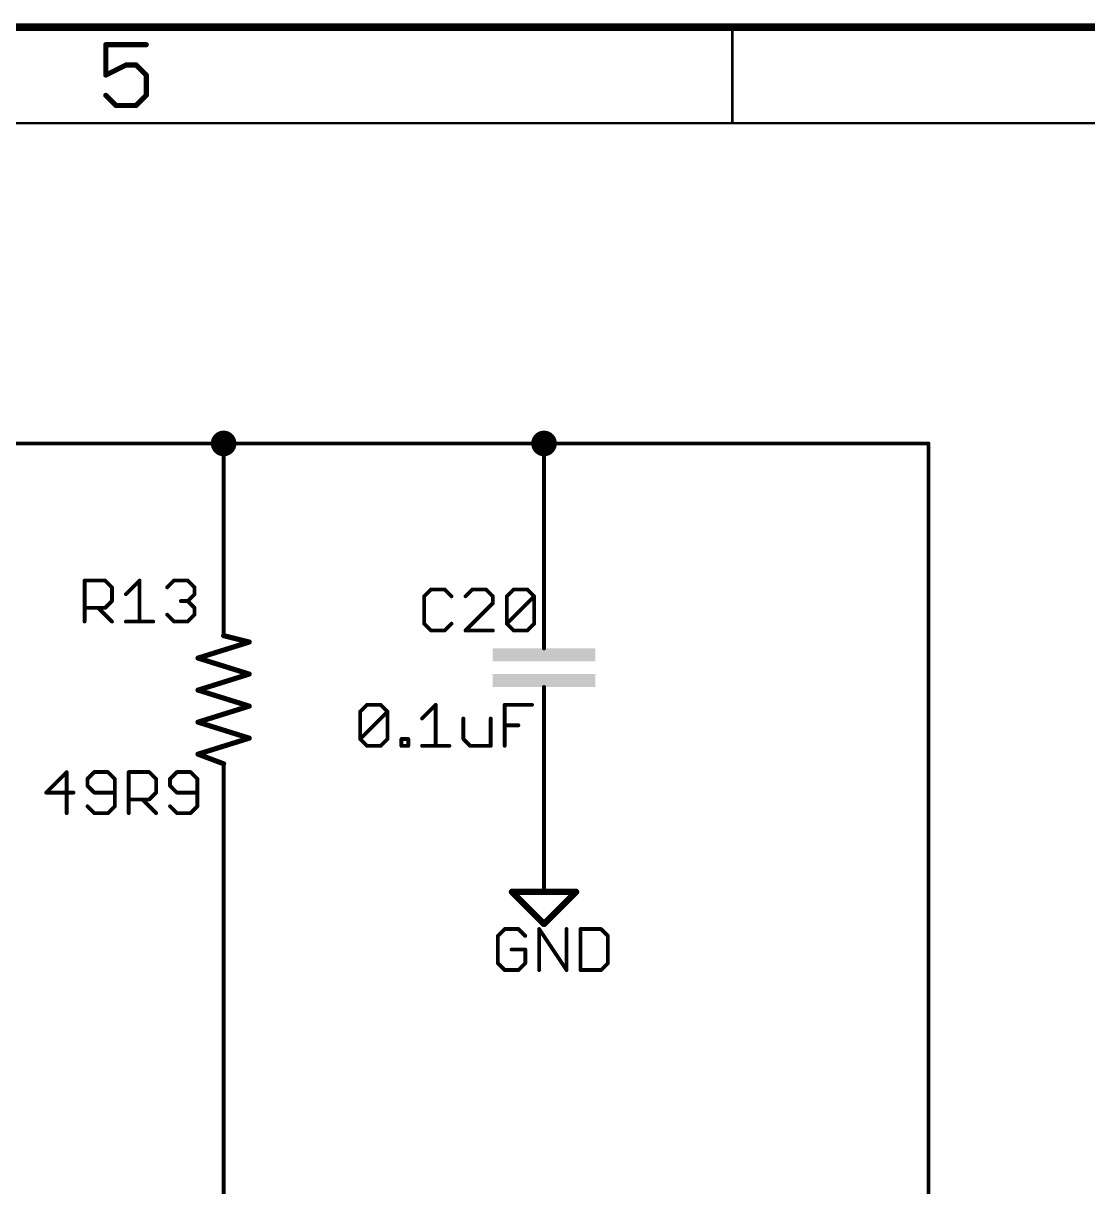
# Model space of a CAD drawing. Extents: x 0 to 388, y 0 to 261.
# Drawn here: x 213.04 to 255.23, y 214.37 to 260.5 of the extents above; entities that cross this region are included whole.
import ezdxf

# ---------------------------------------------------------------- set-up
doc = ezdxf.new("R2010")
doc.units = 0
for name, color, linetype in [('91', 94, 'CONTINUOUS'), ('94', 14, 'CONTINUOUS'), ('95', 251, 'CONTINUOUS'), ('96', 251, 'CONTINUOUS')]:
    doc.layers.add(name, color=color, linetype=linetype)

# ---------------------------------------------------------------- blocks, each defined once
blk = doc.blocks.new('RECT')
blk.add_solid([(-0.5, -0.5), (0.5, -0.5), (-0.5, 0.5), (0.5, 0.5)])

msp = doc.modelspace()

# ---------------------------------------------------------------- linework, layer by layer
at = {"layer": '91'}
for points, const_width in [([(220.98, 243.586, 1), (220.98, 244.094, 1), (220.98, 243.586)], 0.508), ([(233.68, 243.586, 1), (233.68, 244.094, 1), (233.68, 243.586)], 0.508), ([(220.98, 243.8781, 1), (220.98, 243.8019)], 0.0762), ([(221.0181, 243.84, 1), (220.9419, 243.84)], 0.0762), ([(220.98, 243.8019, 1), (220.98, 243.8781)], 0.0762), ([(233.68, 243.8781, 1), (233.68, 243.8019)], 0.0762), ([(233.7181, 243.84, 1), (233.6419, 243.84)], 0.0762), ([(233.68, 243.8019, 1), (233.68, 243.8781)], 0.0762), ([(248.9581, 243.84, 1), (248.8819, 243.84)], 0.0762), ([(248.92, 243.8019, 1), (248.92, 243.8781)], 0.0762), ([(220.9419, 238.76, 1), (221.0181, 238.76)], 0.0762), ([(233.6419, 238.76, 1), (233.7181, 238.76)], 0.0762), ([(233.7181, 231.14, 1), (233.6419, 231.14)], 0.0762), ([(221.0181, 228.6, 1), (220.9419, 228.6)], 0.0762), ([(233.6419, 228.6, 1), (233.7181, 228.6)], 0.0762)]:
    msp.add_lwpolyline(points, format="xyb", dxfattribs=dict(at, const_width=const_width))
at = {"layer": '91', "const_width": 0.1524}
for points in [[(220.98, 243.84), (210.82, 243.84)], [(233.68, 243.84), (220.98, 243.84)], [(220.98, 243.84), (220.98, 238.76)], [(248.92, 243.84), (233.68, 243.84)], [(233.68, 243.84), (233.68, 238.76)], [(248.92, 200.66), (248.92, 243.84)], [(233.68, 228.6), (233.68, 231.14)], [(220.98, 228.6), (220.98, 187.96)]]:
    msp.add_lwpolyline(points, dxfattribs=at)
at = {"layer": '94'}
for points, const_width in [([(387.35, 260.35), (0, 260.35)], 0.3), ([(241.1413, 260.35), (241.1413, 256.54)], 0.1), ([(217.914, 259.6505), (216.3081, 259.6505)], 0.2032), ([(216.3081, 259.6505), (216.3081, 258.446)], 0.2032), ([(216.3081, 258.446), (217.1111, 258.8475)], 0.2032), ([(217.1111, 258.8475), (217.5125, 258.8475)], 0.2032), ([(217.5125, 258.8475), (217.914, 258.446)], 0.2032), ([(217.914, 258.446), (217.914, 257.6431)], 0.2032), ([(216.7096, 257.2416), (216.3081, 257.6431)], 0.2032), ([(217.914, 257.6431), (217.5125, 257.2416)], 0.2032), ([(217.5125, 257.2416), (216.7096, 257.2416)], 0.2032), ([(383.54, 256.54), (3.81, 256.54)], 0.1), ([(220.98, 238.76), (220.98, 236.22)], 0.1524), ([(233.68, 238.76), (233.68, 236.22)], 0.1524), ([(221.996, 235.966), (220.98, 236.22)], 0.2032), ([(233.68, 235.712), (233.68, 236.22)], 0.1524), ([(219.964, 235.331), (221.996, 235.966)], 0.2032), ([(221.996, 234.696), (219.964, 235.331)], 0.2032), ([(219.964, 234.061), (221.996, 234.696)], 0.2032), ([(221.996, 233.426), (219.964, 234.061)], 0.2032), ([(233.68, 233.68), (233.68, 234.188)], 0.1524), ([(219.964, 232.791), (221.996, 233.426)], 0.2032), ([(233.68, 231.14), (233.68, 233.68)], 0.1524), ([(221.996, 232.156), (219.964, 232.791)], 0.2032), ([(219.964, 231.521), (221.996, 232.156)], 0.2032), ([(220.98, 231.14), (219.964, 231.521)], 0.2032), ([(220.98, 228.6), (220.98, 231.14)], 0.1524), ([(233.68, 228.6), (233.68, 226.06)], 0.1524), ([(232.41, 226.06), (234.95, 226.06)], 0.254), ([(233.68, 224.79), (232.41, 226.06)], 0.254), ([(234.95, 226.06), (233.68, 224.79)], 0.254)]:
    msp.add_lwpolyline(points, dxfattribs=dict(at, const_width=const_width))
for points, const_width in [([(241.1663, 260.35, 1), (241.1163, 260.35)], 0.05), ([(216.3081, 259.7013, 1), (216.3081, 259.5997)], 0.1016), ([(216.3589, 259.6505, 1), (216.2573, 259.6505)], 0.1016), ([(217.914, 259.5997, 1), (217.914, 259.7013)], 0.1016), ([(217.1111, 258.8983, 1), (217.1111, 258.7967)], 0.1016), ([(217.1338, 258.8021, 1), (217.0883, 258.8929)], 0.1016), ([(217.5484, 258.8834, 1), (217.4766, 258.8116)], 0.1016), ([(217.5125, 258.7967, 1), (217.5125, 258.8983)], 0.1016), ([(216.2854, 258.4915, 1), (216.3308, 258.4006)], 0.1016), ([(216.2573, 258.446, 1), (216.3589, 258.446)], 0.1016), ([(217.9648, 258.446, 1), (217.8632, 258.446)], 0.1016), ([(217.8781, 258.4101, 1), (217.9499, 258.4819)], 0.1016), ([(216.344, 257.679, 1), (216.2722, 257.6072)], 0.1016), ([(217.8632, 257.6431, 1), (217.9648, 257.6431)], 0.1016), ([(217.9499, 257.6072, 1), (217.8781, 257.679)], 0.1016), ([(216.7096, 257.2924, 1), (216.7096, 257.1908)], 0.1016), ([(216.6737, 257.2057, 1), (216.7455, 257.2775)], 0.1016), ([(217.4766, 257.2775, 1), (217.5484, 257.2057)], 0.1016), ([(217.5125, 257.1908, 1), (217.5125, 257.2924)], 0.1016), ([(241.1163, 256.54, 1), (241.1663, 256.54)], 0.05), ([(221.0181, 238.76, 1), (220.9419, 238.76)], 0.0762), ([(233.7181, 238.76, 1), (233.6419, 238.76)], 0.0762), ([(220.9923, 236.2693, 1), (220.9677, 236.1707)], 0.1016), ([(220.9419, 236.22, 1), (221.0181, 236.22)], 0.0762), ([(233.7181, 236.22, 1), (233.6419, 236.22)], 0.0762), ([(233.6419, 236.22, 1), (233.7181, 236.22)], 0.0762), ([(222.0112, 235.9175, 1), (221.9808, 236.0145)], 0.1016), ([(221.9837, 235.9167, 1), (222.0083, 236.0153)], 0.1016), ([(233.6419, 235.712, 1), (233.7181, 235.712)], 0.0762), ([(219.9792, 235.3795, 1), (219.9488, 235.2825)], 0.1016), ([(219.9488, 235.3795, 1), (219.9792, 235.2825)], 0.1016), ([(222.0112, 234.6475, 1), (221.9808, 234.7445)], 0.1016), ([(221.9808, 234.6475, 1), (222.0112, 234.7445)], 0.1016), ([(219.9792, 234.1095, 1), (219.9488, 234.0125)], 0.1016), ([(219.9488, 234.1095, 1), (219.9792, 234.0125)], 0.1016), ([(233.7181, 234.188, 1), (233.6419, 234.188)], 0.0762), ([(222.0112, 233.3775, 1), (221.9808, 233.4745)], 0.1016), ([(221.9808, 233.3775, 1), (222.0112, 233.4745)], 0.1016), ([(233.7181, 233.68, 1), (233.6419, 233.68)], 0.0762), ([(233.6419, 233.68, 1), (233.7181, 233.68)], 0.0762), ([(219.9792, 232.8395, 1), (219.9488, 232.7425)], 0.1016), ([(219.9488, 232.8395, 1), (219.9792, 232.7425)], 0.1016), ([(222.0112, 232.1075, 1), (221.9808, 232.2045)], 0.1016), ([(221.9808, 232.1075, 1), (222.0112, 232.2045)], 0.1016), ([(219.9818, 231.5686, 1), (219.9462, 231.4734)], 0.1016), ([(219.9488, 231.5695, 1), (219.9792, 231.4725)], 0.1016), ([(221.0181, 231.14, 1), (220.9419, 231.14)], 0.0762), ([(220.9622, 231.0924, 1), (220.9978, 231.1876)], 0.1016), ([(233.6419, 231.14, 1), (233.7181, 231.14)], 0.0762), ([(220.9419, 228.6, 1), (221.0181, 228.6)], 0.0762), ([(233.7181, 228.6, 1), (233.6419, 228.6)], 0.0762), ([(232.41, 226.1235, 1), (232.41, 225.9965)], 0.127), ([(232.4549, 226.1049, 1), (232.3651, 226.0151)], 0.127), ([(233.6419, 226.06, 1), (233.7181, 226.06)], 0.0762), ([(234.9949, 226.0151, 1), (234.9051, 226.1049)], 0.127), ([(234.95, 225.9965, 1), (234.95, 226.1235)], 0.127), ([(233.6351, 224.8349, 1), (233.7249, 224.7451)], 0.127), ([(233.6351, 224.7451, 1), (233.7249, 224.8349)], 0.127)]:
    msp.add_lwpolyline(points, format="xyb", dxfattribs=dict(at, const_width=const_width))
at = {"layer": '95', "const_width": 0.1524}
for points in [[(215.4682, 236.7788), (215.4682, 238.4058)], [(215.4682, 238.4058), (216.2817, 238.4058)], [(216.2817, 238.4058), (216.5529, 238.1346)], [(216.5529, 238.1346), (216.5529, 237.5923)], [(217.1054, 237.8635), (217.6477, 238.4058)], [(217.6477, 238.4058), (217.6477, 236.7788)], [(218.7425, 238.1346), (219.0137, 238.4058)], [(219.0137, 238.4058), (219.556, 238.4058)], [(219.556, 238.4058), (219.8272, 238.1346)], [(219.8272, 238.1346), (219.8272, 237.8635)], [(229.2014, 238.0502), (228.9302, 237.779)], [(229.7437, 238.0502), (229.2014, 238.0502)], [(230.0149, 237.779), (229.7437, 238.0502)], [(230.8385, 238.0502), (230.5674, 237.779)], [(231.3809, 238.0502), (230.8385, 238.0502)], [(231.652, 237.779), (231.3809, 238.0502)], [(232.2045, 237.779), (232.4757, 238.0502)], [(232.4757, 238.0502), (233.018, 238.0502)], [(233.018, 238.0502), (233.2892, 237.779)], [(216.5529, 237.5923), (216.2817, 237.3211)], [(219.556, 237.5923), (219.2848, 237.5923)], [(219.8272, 237.8635), (219.556, 237.5923)], [(219.556, 237.5923), (219.8272, 237.3211)], [(228.9302, 237.779), (228.9302, 236.6944)], [(230.5674, 236.4232), (231.652, 237.5079)], [(231.652, 237.5079), (231.652, 237.779)], [(232.2045, 236.6944), (232.2045, 237.779)], [(232.2045, 236.6944), (233.2892, 237.779)], [(233.2892, 237.779), (233.2892, 236.6944)], [(216.2817, 237.3211), (215.4682, 237.3211)], [(216.0105, 237.3211), (216.5529, 236.7788)], [(219.0137, 236.7788), (218.7425, 237.05)], [(219.8272, 237.05), (219.556, 236.7788)], [(219.8272, 237.3211), (219.8272, 237.05)], [(217.1054, 236.7788), (218.19, 236.7788)], [(219.556, 236.7788), (219.0137, 236.7788)], [(228.9302, 236.6944), (229.2014, 236.4232)], [(229.7437, 236.4232), (230.0149, 236.6944)], [(232.4757, 236.4232), (232.2045, 236.6944)], [(233.2892, 236.6944), (233.018, 236.4232)], [(229.2014, 236.4232), (229.7437, 236.4232)], [(231.652, 236.4232), (230.5674, 236.4232)], [(233.018, 236.4232), (232.4757, 236.4232)]]:
    msp.add_lwpolyline(points, dxfattribs=at)
at = {"layer": '95', "const_width": 0.0762}
for points in [[(215.5063, 238.4058, 1), (215.4301, 238.4058)], [(215.4682, 238.4439, 1), (215.4682, 238.3677)], [(216.3086, 238.4327, 1), (216.2548, 238.3788)], [(216.2817, 238.3677, 1), (216.2817, 238.4439)], [(216.591, 238.1346, 1), (216.5148, 238.1346)], [(216.5259, 238.1077, 1), (216.5798, 238.1616)], [(217.6858, 238.4058, 1), (217.6096, 238.4058)], [(217.6746, 238.3788, 1), (217.6207, 238.4327)], [(218.7156, 238.1616, 1), (218.7695, 238.1077)], [(219.0137, 238.4439, 1), (219.0137, 238.3677)], [(219.0406, 238.3788, 1), (218.9867, 238.4327)], [(219.5829, 238.4327, 1), (219.5291, 238.3788)], [(219.556, 238.3677, 1), (219.556, 238.4439)], [(219.8653, 238.1346, 1), (219.7891, 238.1346)], [(219.8002, 238.1077, 1), (219.8541, 238.1616)], [(229.2014, 238.0883, 1), (229.2014, 238.0121)], [(229.2283, 238.0232, 1), (229.1744, 238.0771)], [(229.7706, 238.0771, 1), (229.7168, 238.0232)], [(229.7437, 238.0121, 1), (229.7437, 238.0883)], [(230.8385, 238.0883, 1), (230.8385, 238.0121)], [(230.8655, 238.0232, 1), (230.8116, 238.0771)], [(231.4078, 238.0771, 1), (231.3539, 238.0232)], [(231.3809, 238.0121, 1), (231.3809, 238.0883)], [(232.4757, 238.0883, 1), (232.4757, 238.0121)], [(232.5026, 238.0232, 1), (232.4487, 238.0771)], [(233.0449, 238.0771, 1), (232.9911, 238.0232)], [(233.018, 238.0121, 1), (233.018, 238.0883)], [(216.5148, 237.5923, 1), (216.591, 237.5923)], [(216.5798, 237.5654, 1), (216.5259, 237.6192)], [(217.0784, 237.8904, 1), (217.1323, 237.8365)], [(219.2848, 237.6304, 1), (219.2848, 237.5542)], [(219.5829, 237.6192, 1), (219.5291, 237.5654)], [(219.5291, 237.6192, 1), (219.5829, 237.5654)], [(219.556, 237.5542, 1), (219.556, 237.6304)], [(219.7891, 237.8635, 1), (219.8653, 237.8635)], [(219.8541, 237.8365, 1), (219.8002, 237.8904)], [(228.9683, 237.779, 1), (228.8921, 237.779)], [(228.9033, 237.806, 1), (228.9571, 237.7521)], [(229.9879, 237.7521, 1), (230.0418, 237.806)], [(230.5404, 237.806, 1), (230.5943, 237.7521)], [(231.6901, 237.779, 1), (231.6139, 237.779)], [(231.6251, 237.7521, 1), (231.679, 237.806)], [(231.679, 237.4809, 1), (231.6251, 237.5348)], [(232.2426, 237.779, 1), (232.1664, 237.779)], [(232.1776, 237.806, 1), (232.2315, 237.7521)], [(233.3273, 237.779, 1), (233.2511, 237.779)], [(233.3161, 237.7521, 1), (233.2622, 237.806)], [(233.2622, 237.7521, 1), (233.3161, 237.806)], [(215.4682, 237.3592, 1), (215.4682, 237.283)], [(216.0375, 237.3481, 1), (215.9836, 237.2942)], [(216.2548, 237.3481, 1), (216.3086, 237.2942)], [(216.2817, 237.283, 1), (216.2817, 237.3592)], [(218.7695, 237.0769, 1), (218.7156, 237.023)], [(219.8653, 237.3211, 1), (219.7891, 237.3211)], [(219.8002, 237.2942, 1), (219.8541, 237.3481)], [(219.8541, 237.023, 1), (219.8002, 237.0769)], [(231.6139, 237.5079, 1), (231.6901, 237.5079)], [(215.4301, 236.7788, 1), (215.5063, 236.7788)], [(216.5259, 236.7519, 1), (216.5798, 236.8057)], [(217.1054, 236.8169, 1), (217.1054, 236.7407)], [(217.6096, 236.7788, 1), (217.6858, 236.7788)], [(218.19, 236.7407, 1), (218.19, 236.8169)], [(219.0137, 236.8169, 1), (219.0137, 236.7407)], [(218.9867, 236.7519, 1), (219.0406, 236.8057)], [(219.5291, 236.8057, 1), (219.5829, 236.7519)], [(219.556, 236.7407, 1), (219.556, 236.8169)], [(219.7891, 237.05, 1), (219.8653, 237.05)], [(228.9571, 236.7213, 1), (228.9033, 236.6674)], [(228.8921, 236.6944, 1), (228.9683, 236.6944)], [(230.0418, 236.6674, 1), (229.9879, 236.7213)], [(232.2315, 236.7213, 1), (232.1776, 236.6674)], [(232.1776, 236.7213, 1), (232.2315, 236.6674)], [(232.1664, 236.6944, 1), (232.2426, 236.6944)], [(233.2511, 236.6944, 1), (233.3273, 236.6944)], [(233.3161, 236.6674, 1), (233.2622, 236.7213)], [(229.2014, 236.4613, 1), (229.2014, 236.3851)], [(229.1744, 236.3963, 1), (229.2283, 236.4501)], [(229.7168, 236.4501, 1), (229.7706, 236.3963)], [(229.7437, 236.3851, 1), (229.7437, 236.4613)], [(230.5674, 236.4613, 1), (230.5674, 236.3851)], [(230.5404, 236.4501, 1), (230.5943, 236.3963)], [(231.652, 236.3851, 1), (231.652, 236.4613)], [(232.4757, 236.4613, 1), (232.4757, 236.3851)], [(232.4487, 236.3963, 1), (232.5026, 236.4501)], [(232.9911, 236.4501, 1), (233.0449, 236.3963)], [(233.018, 236.3851, 1), (233.018, 236.4613)]]:
    msp.add_lwpolyline(points, format="xyb", dxfattribs=at)
at = {"layer": '96', "const_width": 0.1524}
for points in [[(226.3902, 233.207), (226.6614, 233.4782)], [(226.6614, 233.4782), (227.2037, 233.4782)], [(227.2037, 233.4782), (227.4749, 233.207)], [(228.8459, 232.9359), (229.3883, 233.4782)], [(229.3883, 233.4782), (229.3883, 231.8512)], [(232.1202, 231.8512), (232.1202, 233.4782)], [(232.1202, 233.4782), (233.2049, 233.4782)], [(226.3902, 232.1224), (226.3902, 233.207)], [(226.3902, 232.1224), (227.4749, 233.207)], [(227.4749, 233.207), (227.4749, 232.1224)], [(230.4831, 232.9359), (230.4831, 232.1224)], [(231.5678, 231.8512), (231.5678, 232.9359)], [(232.1202, 232.6647), (232.6626, 232.6647)], [(226.6614, 231.8512), (226.3902, 232.1224)], [(227.4749, 232.1224), (227.2037, 231.8512)], [(228.0274, 231.8512), (228.0274, 232.1224)], [(228.0274, 232.1224), (228.2985, 232.1224)], [(228.2985, 232.1224), (228.2985, 231.8512)], [(230.4831, 232.1224), (230.7543, 231.8512)], [(227.2037, 231.8512), (226.6614, 231.8512)], [(228.2985, 231.8512), (228.0274, 231.8512)], [(228.8459, 231.8512), (229.9306, 231.8512)], [(230.7543, 231.8512), (231.5678, 231.8512)], [(214.7577, 230.8112), (213.9442, 229.9977)], [(214.7577, 229.1842), (214.7577, 230.8112)], [(215.8525, 230.8112), (215.5814, 230.54)], [(216.3949, 230.8112), (215.8525, 230.8112)], [(216.666, 230.54), (216.3949, 230.8112)], [(217.2185, 229.1842), (217.2185, 230.8112)], [(217.2185, 230.8112), (218.032, 230.8112)], [(218.032, 230.8112), (218.3032, 230.54)], [(219.1268, 230.8112), (218.8557, 230.54)], [(219.6692, 230.8112), (219.1268, 230.8112)], [(219.9403, 230.54), (219.6692, 230.8112)], [(215.5814, 230.54), (215.5814, 230.2689)], [(215.5814, 230.2689), (215.8525, 229.9977)], [(216.666, 229.4554), (216.666, 230.54)], [(218.3032, 230.54), (218.3032, 229.9977)], [(218.8557, 230.54), (218.8557, 230.2689)], [(218.8557, 230.2689), (219.1268, 229.9977)], [(219.9403, 229.4554), (219.9403, 230.54)], [(213.9442, 229.9977), (215.0289, 229.9977)], [(215.8525, 229.9977), (216.666, 229.9977)], [(218.032, 229.7265), (217.2185, 229.7265)], [(217.7608, 229.7265), (218.3032, 229.1842)], [(218.3032, 229.9977), (218.032, 229.7265)], [(219.1268, 229.9977), (219.9403, 229.9977)], [(215.5814, 229.4554), (215.8525, 229.1842)], [(215.8525, 229.1842), (216.3949, 229.1842)], [(216.3949, 229.1842), (216.666, 229.4554)], [(218.8557, 229.4554), (219.1268, 229.1842)], [(219.1268, 229.1842), (219.6692, 229.1842)], [(219.6692, 229.1842), (219.9403, 229.4554)], [(232.1224, 224.5882), (231.8512, 224.317)], [(232.6647, 224.5882), (232.1224, 224.5882)], [(232.9359, 224.317), (232.6647, 224.5882)], [(233.4884, 222.9612), (233.4884, 224.5882)], [(233.4884, 224.5882), (234.573, 222.9612)], [(234.573, 222.9612), (234.573, 224.5882)], [(235.1255, 224.5882), (235.1255, 222.9612)], [(235.939, 224.5882), (235.1255, 224.5882)], [(236.2102, 224.317), (235.939, 224.5882)], [(231.8512, 224.317), (231.8512, 223.2324)], [(236.2102, 223.2324), (236.2102, 224.317)], [(232.9359, 223.7747), (232.3935, 223.7747)], [(232.9359, 223.2324), (232.9359, 223.7747)], [(231.8512, 223.2324), (232.1224, 222.9612)], [(232.6647, 222.9612), (232.9359, 223.2324)], [(235.939, 222.9612), (236.2102, 223.2324)], [(232.1224, 222.9612), (232.6647, 222.9612)], [(235.1255, 222.9612), (235.939, 222.9612)]]:
    msp.add_lwpolyline(points, dxfattribs=at)
at = {"layer": '96', "const_width": 0.0762}
for points in [[(226.6614, 233.5163, 1), (226.6614, 233.4401)], [(226.6883, 233.4512, 1), (226.6344, 233.5051)], [(227.2306, 233.5051, 1), (227.1768, 233.4512)], [(227.2037, 233.4401, 1), (227.2037, 233.5163)], [(229.4264, 233.4782, 1), (229.3502, 233.4782)], [(229.4152, 233.4512, 1), (229.3613, 233.5051)], [(232.1583, 233.4782, 1), (232.0821, 233.4782)], [(232.1202, 233.5163, 1), (232.1202, 233.4401)], [(233.2049, 233.4401, 1), (233.2049, 233.5163)], [(226.4283, 233.207, 1), (226.3521, 233.207)], [(226.3633, 233.234, 1), (226.4171, 233.1801)], [(227.513, 233.207, 1), (227.4368, 233.207)], [(227.5018, 233.1801, 1), (227.4479, 233.234)], [(227.4479, 233.1801, 1), (227.5018, 233.234)], [(228.819, 232.9628, 1), (228.8729, 232.9089)], [(230.5212, 232.9359, 1), (230.445, 232.9359)], [(231.6059, 232.9359, 1), (231.5297, 232.9359)], [(232.1202, 232.7028, 1), (232.1202, 232.6266)], [(232.6626, 232.6266, 1), (232.6626, 232.7028)], [(226.4171, 232.1493, 1), (226.3633, 232.0954)], [(226.3633, 232.1493, 1), (226.4171, 232.0954)], [(226.3521, 232.1224, 1), (226.4283, 232.1224)], [(227.4368, 232.1224, 1), (227.513, 232.1224)], [(227.5018, 232.0954, 1), (227.4479, 232.1493)], [(228.0655, 232.1224, 1), (227.9893, 232.1224)], [(228.0274, 232.1605, 1), (228.0274, 232.0843)], [(228.3366, 232.1224, 1), (228.2604, 232.1224)], [(228.2985, 232.0843, 1), (228.2985, 232.1605)], [(230.51, 232.1493, 1), (230.4561, 232.0954)], [(230.445, 232.1224, 1), (230.5212, 232.1224)], [(226.6614, 231.8893, 1), (226.6614, 231.8131)], [(226.6344, 231.8243, 1), (226.6883, 231.8781)], [(227.1768, 231.8781, 1), (227.2306, 231.8243)], [(227.2037, 231.8131, 1), (227.2037, 231.8893)], [(228.0274, 231.8893, 1), (228.0274, 231.8131)], [(227.9893, 231.8512, 1), (228.0655, 231.8512)], [(228.2604, 231.8512, 1), (228.3366, 231.8512)], [(228.2985, 231.8131, 1), (228.2985, 231.8893)], [(228.8459, 231.8893, 1), (228.8459, 231.8131)], [(229.3502, 231.8512, 1), (229.4264, 231.8512)], [(229.9306, 231.8131, 1), (229.9306, 231.8893)], [(230.7543, 231.8893, 1), (230.7543, 231.8131)], [(230.7273, 231.8243, 1), (230.7812, 231.8781)], [(231.5297, 231.8512, 1), (231.6059, 231.8512)], [(231.5678, 231.8131, 1), (231.5678, 231.8893)], [(232.0821, 231.8512, 1), (232.1583, 231.8512)], [(214.7958, 230.8112, 1), (214.7196, 230.8112)], [(214.7846, 230.7842, 1), (214.7308, 230.8381)], [(215.8525, 230.8493, 1), (215.8525, 230.7731)], [(215.8795, 230.7842, 1), (215.8256, 230.8381)], [(216.4218, 230.8381, 1), (216.3679, 230.7842)], [(216.3949, 230.7731, 1), (216.3949, 230.8493)], [(217.2566, 230.8112, 1), (217.1804, 230.8112)], [(217.2185, 230.8493, 1), (217.2185, 230.7731)], [(218.0589, 230.8381, 1), (218.0051, 230.7842)], [(218.032, 230.7731, 1), (218.032, 230.8493)], [(219.1268, 230.8493, 1), (219.1268, 230.7731)], [(219.1538, 230.7842, 1), (219.0999, 230.8381)], [(219.6961, 230.8381, 1), (219.6422, 230.7842)], [(219.6692, 230.7731, 1), (219.6692, 230.8493)], [(215.5544, 230.567, 1), (215.6083, 230.5131)], [(215.6083, 230.2958, 1), (215.5544, 230.2419)], [(215.6195, 230.54, 1), (215.5433, 230.54)], [(215.5433, 230.2689, 1), (215.6195, 230.2689)], [(216.7041, 230.54, 1), (216.6279, 230.54)], [(216.6391, 230.5131, 1), (216.693, 230.567)], [(218.3413, 230.54, 1), (218.2651, 230.54)], [(218.2762, 230.5131, 1), (218.3301, 230.567)], [(218.8287, 230.567, 1), (218.8826, 230.5131)], [(218.8826, 230.2958, 1), (218.8287, 230.2419)], [(218.8938, 230.54, 1), (218.8176, 230.54)], [(218.8176, 230.2689, 1), (218.8938, 230.2689)], [(219.9784, 230.54, 1), (219.9022, 230.54)], [(219.9134, 230.5131, 1), (219.9673, 230.567)], [(213.9442, 230.0358, 1), (213.9442, 229.9596)], [(213.9173, 230.0246, 1), (213.9711, 229.9708)], [(215.0289, 229.9596, 1), (215.0289, 230.0358)], [(215.8525, 230.0358, 1), (215.8525, 229.9596)], [(215.8256, 229.9708, 1), (215.8795, 230.0246)], [(216.666, 229.9596, 1), (216.666, 230.0358)], [(217.2185, 229.7646, 1), (217.2185, 229.6884)], [(217.7878, 229.7535, 1), (217.7339, 229.6996)], [(218.0051, 229.7535, 1), (218.0589, 229.6996)], [(218.032, 229.6884, 1), (218.032, 229.7646)], [(218.2651, 229.9977, 1), (218.3413, 229.9977)], [(218.3301, 229.9708, 1), (218.2762, 230.0246)], [(219.1268, 230.0358, 1), (219.1268, 229.9596)], [(219.0999, 229.9708, 1), (219.1538, 230.0246)], [(219.9403, 229.9596, 1), (219.9403, 230.0358)], [(215.6083, 229.4823, 1), (215.5544, 229.4284)], [(215.8525, 229.2223, 1), (215.8525, 229.1461)], [(216.3949, 229.1461, 1), (216.3949, 229.2223)], [(216.6279, 229.4554, 1), (216.7041, 229.4554)], [(216.693, 229.4284, 1), (216.6391, 229.4823)], [(218.8826, 229.4823, 1), (218.8287, 229.4284)], [(219.1268, 229.2223, 1), (219.1268, 229.1461)], [(219.6692, 229.1461, 1), (219.6692, 229.2223)], [(219.9022, 229.4554, 1), (219.9784, 229.4554)], [(219.9673, 229.4284, 1), (219.9134, 229.4823)], [(214.7196, 229.1842, 1), (214.7958, 229.1842)], [(215.8256, 229.1573, 1), (215.8795, 229.2111)], [(216.3679, 229.2111, 1), (216.4218, 229.1573)], [(217.1804, 229.1842, 1), (217.2566, 229.1842)], [(218.2762, 229.1573, 1), (218.3301, 229.2111)], [(219.0999, 229.1573, 1), (219.1538, 229.2111)], [(219.6422, 229.2111, 1), (219.6961, 229.1573)], [(232.1224, 224.6263, 1), (232.1224, 224.5501)], [(232.1493, 224.5612, 1), (232.0954, 224.6151)], [(232.6916, 224.6151, 1), (232.6378, 224.5612)], [(232.6647, 224.5501, 1), (232.6647, 224.6263)], [(233.5265, 224.5882, 1), (233.4503, 224.5882)], [(233.5201, 224.6093, 1), (233.4567, 224.5671)], [(234.6111, 224.5882, 1), (234.5349, 224.5882)], [(235.1636, 224.5882, 1), (235.0874, 224.5882)], [(235.1255, 224.6263, 1), (235.1255, 224.5501)], [(235.9659, 224.6151, 1), (235.9121, 224.5612)], [(235.939, 224.5501, 1), (235.939, 224.6263)], [(231.8893, 224.317, 1), (231.8131, 224.317)], [(231.8243, 224.344, 1), (231.8781, 224.2901)], [(232.9089, 224.2901, 1), (232.9628, 224.344)], [(236.2483, 224.317, 1), (236.1721, 224.317)], [(236.1832, 224.2901, 1), (236.2371, 224.344)], [(232.3935, 223.8128, 1), (232.3935, 223.7366)], [(232.974, 223.7747, 1), (232.8978, 223.7747)], [(232.9359, 223.7366, 1), (232.9359, 223.8128)], [(231.8781, 223.2593, 1), (231.8243, 223.2054)], [(231.8131, 223.2324, 1), (231.8893, 223.2324)], [(232.8978, 223.2324, 1), (232.974, 223.2324)], [(232.9628, 223.2054, 1), (232.9089, 223.2593)], [(236.1721, 223.2324, 1), (236.2483, 223.2324)], [(236.2371, 223.2054, 1), (236.1832, 223.2593)], [(232.1224, 222.9993, 1), (232.1224, 222.9231)], [(232.0954, 222.9343, 1), (232.1493, 222.9881)], [(232.6378, 222.9881, 1), (232.6916, 222.9343)], [(232.6647, 222.9231, 1), (232.6647, 222.9993)], [(233.4503, 222.9612, 1), (233.5265, 222.9612)], [(234.5349, 222.9612, 1), (234.6111, 222.9612)], [(234.5413, 222.9401, 1), (234.6047, 222.9823)], [(235.1255, 222.9993, 1), (235.1255, 222.9231)], [(235.0874, 222.9612, 1), (235.1636, 222.9612)], [(235.9121, 222.9881, 1), (235.9659, 222.9343)], [(235.939, 222.9231, 1), (235.939, 222.9993)]]:
    msp.add_lwpolyline(points, format="xyb", dxfattribs=at)

# ---------------------------------------------------------------- block references
at = {"layer": '94', "xscale": 4.064, "yscale": 0.508, "rotation": 180}
for p in [(233.68, 235.458), (233.68, 234.442)]:
    msp.add_blockref('RECT', p, dxfattribs=at)

doc.saveas('drawing.dxf')
